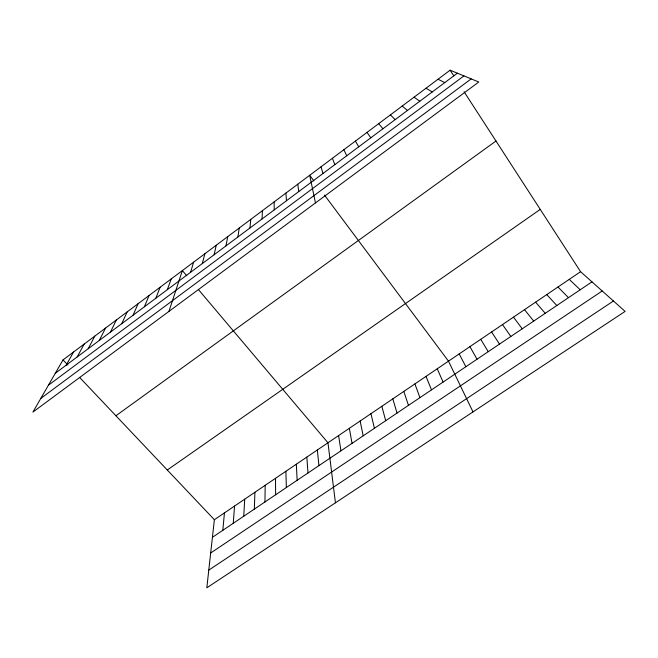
<?xml version="1.0" encoding="UTF-8"?>
<svg xmlns="http://www.w3.org/2000/svg" width="658" height="658" viewBox="0 0 658 658"><rect width="100%" height="100%" fill="white"/><g stroke="black" fill="none" stroke-linecap="round" stroke-linejoin="round"><path stroke-width="0.99" d="M264.944 501.964L265.19 485.3M254.325 509.103L254.917 492.25M262.032 218.982L262.427 210.667M243.764 516.217L244.702 499.175M233.261 523.283L234.544 506.051M222.815 530.315L224.436 512.903M249.941 228.005L250.78 219.377M580.586 271.696L214.376 519.713L206.818 587.808L625.1 311.399L580.586 271.696L464.079 91.75M237.925 236.979L239.208 228.038M225.982 245.895L227.709 236.65M214.113 254.753L216.268 245.212M202.319 263.554L204.901 253.717M190.59 272.305L193.6 262.172M168.933 311.399L182.365 270.586L186.724 275.735M167.354 289.643L171.195 278.943M155.847 298.239L160.1 287.25M144.406 306.776L149.053 295.508M133.031 315.264L138.081 303.725M121.722 323.703L127.175 311.892M110.486 332.084L116.326 320.01M99.317 340.425L105.543 328.079M88.221 348.707L94.818 336.106M77.183 356.949L84.158 344.085M66.211 365.132L73.556 352.014M63.02 359.901L32.9 412.105L478.785 82.02L450.121 70.192L63.02 359.901L67.881 365.042M55.305 373.275L457.384 73.186M48.388 385.259L463.939 75.892M40.788 398.435L471.194 78.886M115.923 415.757L495.984 141.026M167.297 470.001L540.251 209.392M212.427 537.306L591.978 281.863M210.683 552.991L602.202 290.976M208.775 570.132L613.437 300.994M438.039 79.24L444.783 82.587M426.03 88.23L432.265 91.939M414.088 97.162L419.82 101.225M402.219 106.045L407.45 110.454M569.252 279.37L580.2 289.791M390.416 114.879L395.162 119.624M557.976 287.011L568.479 297.679M79.626 377.437L214.376 519.713M546.765 294.603L556.824 305.518M535.612 302.154L545.235 313.323M198.379 289.52L327.964 442.785L335.44 502.811M378.679 123.663L382.94 128.746M524.516 309.671L533.704 321.079M513.479 317.14L522.246 328.794M313.866 180.86L309.704 175.283L315.47 202.919M324.509 195.113L448.485 361.16L473.003 411.908M502.506 324.575L510.847 336.46M367.016 132.39L370.799 137.81M491.584 331.969L499.512 344.093M450.121 70.192L453.79 75.851M480.727 339.331L488.236 351.676M355.419 141.067L358.725 146.816M469.919 346.643L477.025 359.227M459.169 353.922L465.872 366.728M343.895 149.695L346.733 155.773M437.225 368.784L443.097 382.059M426.022 376.368L431.492 389.873M332.43 158.274L334.807 164.673M414.894 383.91L419.944 397.646M403.815 391.411L408.462 405.369M392.801 398.871L397.045 413.051M321.03 166.803L322.955 173.515M381.854 406.29L385.695 420.692M370.956 413.668L374.41 428.284M360.123 421.005L363.191 435.843M349.349 428.3L352.03 443.352M338.623 435.563L340.926 450.82M297.778 184.215L298.773 191.568M317.362 449.965L318.916 465.634M306.817 457.104L308.002 472.979M285.917 193.082L286.444 200.764M296.33 464.211L297.145 480.282M285.893 471.276L286.353 487.553M274.139 201.899L274.205 209.902M275.513 478.308L275.62 494.775"/></g></svg>
